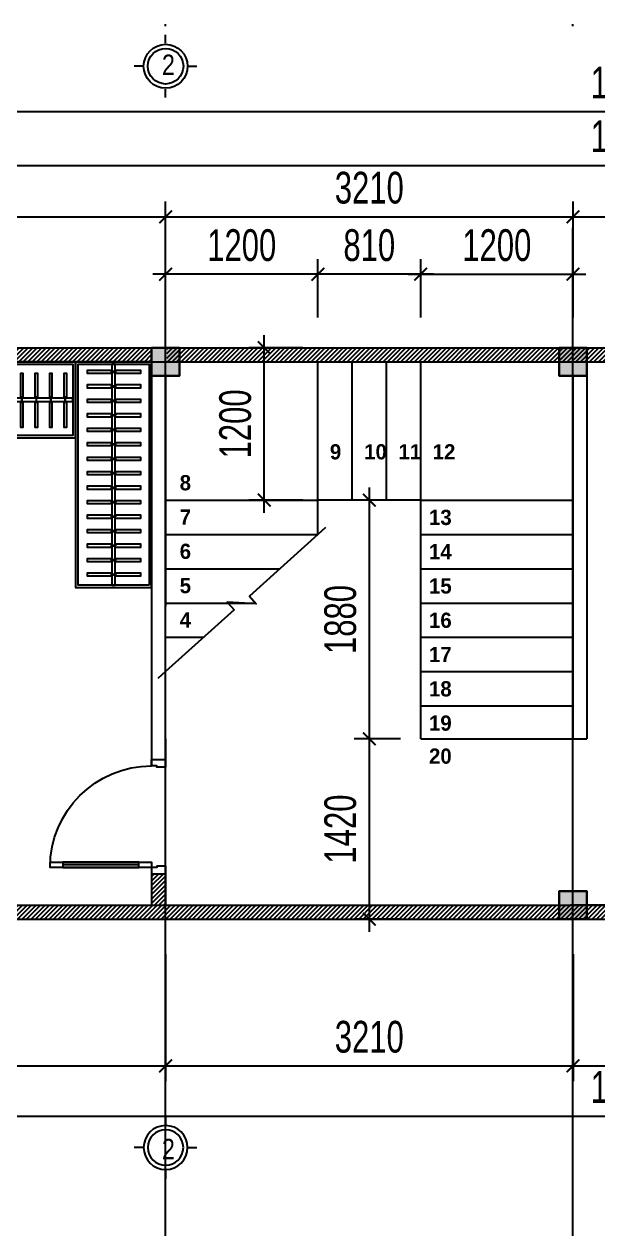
# Model space of a CAD drawing. Header units: inches. Extents: x 442278 to 842836, y -356313 to 59457.
# Drawn here: x 476427 to 480946, y -82738 to -73198 of the extents above; entities that cross this region are included whole.
import ezdxf

# ---------------------------------------------------------------- set-up
doc = ezdxf.new("R2010")
doc.units = ezdxf.units.IN
doc.header["$LTSCALE"] = 250
doc.header["$MEASUREMENT"] = 0
doc.linetypes.add('CENTER', pattern=[50.8, 31.75, -6.35, 6.35, -6.35])
doc.linetypes.add('CONTINOUS', pattern=[0])
for name, color, linetype in [('A-cua', 153, 'Continuous'), ('A-Noithat', 139, 'Continuous'), ('damvua', 7, 'Continuous'), ('DIM', 8, 'Continuous'), ('HACTH250', 250, 'Continuous'), ('LA.DIM', 251, 'Continuous'), ('LA.KHAC', 252, 'Continuous'), ('netcat', 32, 'Continuous'), ('NETMANH', 44, 'Continuous'), ('NTHAY', 8, 'Continuous'), ('TEXT', 7, 'Continuous'), ('TRUC', 251, 'CENTER'), ('XDIT-MANH', 252, 'Continuous')]:
    doc.layers.add(name, color=color, linetype=linetype)
doc.styles.add('AVANTH', font='')
doc.styles.add('KIEU1', font='', dxfattribs={"height": 250})
doc.styles.add('MtXpl__VnAvantH', font='')
doc.styles.add('S.STEXT', font='arial.ttf', dxfattribs={"width": 0.7})
doc.styles.get('AVANTH').set_extended_font_data('.VnAvantH')
doc.styles.get('KIEU1').set_extended_font_data('.VnArial')
doc.styles.get('MtXpl__VnAvantH').set_extended_font_data('.VnAvantH', bold=True)
doc.linetypes.add('TX', pattern='A,676.874288,-193.500228,["tx",AVANTH,S=240.510514,R=359.931402,X=0,Y=-131.162874],-560.72896,746.79278', length=2177.896256)
doc.dimstyles.new('S.DIM100', dxfattribs={"dimtxt": 250, "dimasz": 100, "dimexe": 120, "dimexo": 0, "dimgap": 100, "dimtad": 1, "dimdec": 0, "dimzin": 13, "dimdsep": 46, "dimtxsty": 'S.STEXT', "dimblk": 'ARCHTICK', "dimblk1": 'ARCHTICK', "dimcen": 0, "dimdle": 100, "dimclrd": 251, "dimclre": 251, "dimclrt": 60, "dimadec": 0, "dimazin": 0, "dimtfac": 1, "dimtdec": 0, "dimtix": 1, "dimtmove": 2, "dimatfit": 3, "dimfxl": 1, "dimtolj": 1, "dimtzin": 13, "dimarcsym": 0})

# ---------------------------------------------------------------- blocks, each defined once
blk = doc.blocks.new('_ArchTick')
at = {"color": 0, "linetype": 'ByBlock', "const_width": 0.15}
blk.add_lwpolyline([(-0.5, -0.5), (0.5, 0.5)], dxfattribs=at)
blk = doc.blocks.new('*D173')
at = {"layer": 'DEFPOINTS', "color": 0, "transparency": 16777216}
for p in [(477540.5, -74714.2), (472340.5, -75476.1), (477540.5, -75476.1)]:
    blk.add_point(p, dxfattribs=at)
at = {"layer": 'LA.DIM', "color": 251, "lineweight": -2, "transparency": 16777216}
for p, q in [((472340.5, -75476.1), (472340.5, -74594.2)), ((477540.5, -75476.1), (477540.5, -74594.2)), ((472240.5, -74714.2), (477640.5, -74714.2))]:
    blk.add_line(p, q, dxfattribs=at)
at = {"layer": 'LA.DIM', "color": 251, "lineweight": -2, "transparency": 16777216, "xscale": 100, "yscale": 100, "zscale": 100, "rotation": 180}
blk.add_blockref('_ArchTick', (472340.5, -74714.2), dxfattribs=at)
at = {"layer": 'LA.DIM', "color": 251, "lineweight": -2, "transparency": 16777216, "xscale": 100, "yscale": 100, "zscale": 100}
blk.add_blockref('_ArchTick', (477540.5, -74714.2), dxfattribs=at)
at = {"layer": 'LA.DIM', "color": 60, "transparency": 16777216, "insert": (474940.5, -74486.6), "char_height": 250, "attachment_point": 5, "style": 'S.STEXT'}
blk.add_mtext('\\A1;5200', dxfattribs=at)
blk = doc.blocks.new('*D174')
at = {"layer": 'DEFPOINTS', "color": 0, "transparency": 16777216}
for p in [(480750.5, -74714.2), (477540.5, -75476.1), (480750.5, -75476.1)]:
    blk.add_point(p, dxfattribs=at)
at = {"layer": 'LA.DIM', "color": 251, "lineweight": -2, "transparency": 16777216}
for p, q in [((477540.5, -75476.1), (477540.5, -74594.2)), ((480750.5, -75476.1), (480750.5, -74594.2)), ((477440.5, -74714.2), (480850.5, -74714.2))]:
    blk.add_line(p, q, dxfattribs=at)
at = {"layer": 'LA.DIM', "color": 251, "lineweight": -2, "transparency": 16777216, "xscale": 100, "yscale": 100, "zscale": 100, "rotation": 180}
blk.add_blockref('_ArchTick', (477540.5, -74714.2), dxfattribs=at)
at = {"layer": 'LA.DIM', "color": 251, "lineweight": -2, "transparency": 16777216, "xscale": 100, "yscale": 100, "zscale": 100}
blk.add_blockref('_ArchTick', (480750.5, -74714.2), dxfattribs=at)
at = {"layer": 'LA.DIM', "color": 60, "transparency": 16777216, "insert": (479145.5, -74486.5), "char_height": 250, "attachment_point": 5, "style": 'S.STEXT'}
blk.add_mtext('\\A1;3210', dxfattribs=at)
blk = doc.blocks.new('*D175')
at = {"layer": 'DEFPOINTS', "color": 0, "transparency": 16777216}
for p in [(485910.5, -74714.2), (480750.5, -75476.1), (485910.5, -75476.1)]:
    blk.add_point(p, dxfattribs=at)
at = {"layer": 'LA.DIM', "color": 251, "lineweight": -2, "transparency": 16777216}
for p, q in [((480750.5, -75476.1), (480750.5, -74594.2)), ((485910.5, -75476.1), (485910.5, -74594.2)), ((480650.5, -74714.2), (486010.5, -74714.2))]:
    blk.add_line(p, q, dxfattribs=at)
at = {"layer": 'LA.DIM', "color": 251, "lineweight": -2, "transparency": 16777216, "xscale": 100, "yscale": 100, "zscale": 100, "rotation": 180}
blk.add_blockref('_ArchTick', (480750.5, -74714.2), dxfattribs=at)
at = {"layer": 'LA.DIM', "color": 251, "lineweight": -2, "transparency": 16777216, "xscale": 100, "yscale": 100, "zscale": 100}
blk.add_blockref('_ArchTick', (485910.5, -74714.2), dxfattribs=at)
at = {"layer": 'LA.DIM', "color": 60, "transparency": 16777216, "insert": (483330.5, -74486.6), "char_height": 250, "attachment_point": 5, "style": 'S.STEXT'}
blk.add_mtext('\\A1;5160', dxfattribs=at)
blk = doc.blocks.new('*D180')
at = {"layer": 'DEFPOINTS', "color": 0, "transparency": 16777216}
for p in [(490230.5, -74309.8), (472230.5, -75432.6), (490230.5, -75432.6)]:
    blk.add_point(p, dxfattribs=at)
at = {"layer": 'LA.DIM', "color": 251, "lineweight": -2, "transparency": 16777216}
for p, q in [((472230.5, -75432.6), (472230.5, -74189.8)), ((490230.5, -75432.6), (490230.5, -74189.8)), ((472130.5, -74309.8), (490330.5, -74309.8))]:
    blk.add_line(p, q, dxfattribs=at)
at = {"layer": 'LA.DIM', "color": 251, "lineweight": -2, "transparency": 16777216, "xscale": 100, "yscale": 100, "zscale": 100, "rotation": 180}
blk.add_blockref('_ArchTick', (472230.5, -74309.8), dxfattribs=at)
at = {"layer": 'LA.DIM', "color": 251, "lineweight": -2, "transparency": 16777216, "xscale": 100, "yscale": 100, "zscale": 100}
blk.add_blockref('_ArchTick', (490230.5, -74309.8), dxfattribs=at)
at = {"layer": 'LA.DIM', "color": 60, "transparency": 16777216, "insert": (481230.5, -74082.1), "char_height": 250, "attachment_point": 5, "style": 'S.STEXT'}
blk.add_mtext('\\A1;18000', dxfattribs=at)
blk = doc.blocks.new('*D181')
at = {"layer": 'DEFPOINTS', "color": 0, "transparency": 16777216}
for p in [(490230.5, -73885.6), (472230.5, -75422.6), (490230.5, -75432.6)]:
    blk.add_point(p, dxfattribs=at)
at = {"layer": 'LA.DIM', "color": 251, "lineweight": -2, "transparency": 16777216}
for p, q in [((472230.5, -75422.6), (472230.5, -73765.6)), ((490230.5, -75432.6), (490230.5, -73765.6)), ((472130.5, -73885.6), (490330.5, -73885.6))]:
    blk.add_line(p, q, dxfattribs=at)
at = {"layer": 'LA.DIM', "color": 251, "lineweight": -2, "transparency": 16777216, "xscale": 100, "yscale": 100, "zscale": 100, "rotation": 180}
blk.add_blockref('_ArchTick', (472230.5, -73885.6), dxfattribs=at)
at = {"layer": 'LA.DIM', "color": 251, "lineweight": -2, "transparency": 16777216, "xscale": 100, "yscale": 100, "zscale": 100}
blk.add_blockref('_ArchTick', (490230.5, -73885.6), dxfattribs=at)
at = {"layer": 'LA.DIM', "color": 60, "transparency": 16777216, "insert": (481230.5, -73658), "char_height": 250, "attachment_point": 5, "style": 'S.STEXT'}
blk.add_mtext('\\A1;18000', dxfattribs=at)
blk = doc.blocks.new('*D182')
at = {"layer": 'DEFPOINTS', "color": 0, "transparency": 16777216}
for p in [(472340.5, -80519.7), (477540.5, -80519.7), (477540.5, -81400.1)]:
    blk.add_point(p, dxfattribs=at)
at = {"layer": 'LA.DIM', "color": 251, "lineweight": -2, "transparency": 16777216}
for p, q in [((472340.5, -80519.7), (472340.5, -81520.1)), ((477540.5, -80519.7), (477540.5, -81520.1)), ((472240.5, -81400.1), (477640.5, -81400.1))]:
    blk.add_line(p, q, dxfattribs=at)
at = {"layer": 'LA.DIM', "color": 251, "lineweight": -2, "transparency": 16777216, "xscale": 100, "yscale": 100, "zscale": 100, "rotation": 180}
blk.add_blockref('_ArchTick', (472340.5, -81400.1), dxfattribs=at)
at = {"layer": 'LA.DIM', "color": 251, "lineweight": -2, "transparency": 16777216, "xscale": 100, "yscale": 100, "zscale": 100}
blk.add_blockref('_ArchTick', (477540.5, -81400.1), dxfattribs=at)
at = {"layer": 'LA.DIM', "color": 60, "transparency": 16777216, "insert": (474940.5, -81172.4), "char_height": 250, "attachment_point": 5, "style": 'S.STEXT'}
blk.add_mtext('\\A1;5200', dxfattribs=at)
blk = doc.blocks.new('*D183')
at = {"layer": 'DEFPOINTS', "color": 0, "transparency": 16777216}
for p in [(477540.5, -80519.7), (480750.5, -80519.7), (480750.5, -81400.1)]:
    blk.add_point(p, dxfattribs=at)
at = {"layer": 'LA.DIM', "color": 251, "lineweight": -2, "transparency": 16777216}
for p, q in [((477540.5, -80519.7), (477540.5, -81520.1)), ((480750.5, -80519.7), (480750.5, -81520.1)), ((477440.5, -81400.1), (480850.5, -81400.1))]:
    blk.add_line(p, q, dxfattribs=at)
at = {"layer": 'LA.DIM', "color": 251, "lineweight": -2, "transparency": 16777216, "xscale": 100, "yscale": 100, "zscale": 100, "rotation": 180}
blk.add_blockref('_ArchTick', (477540.5, -81400.1), dxfattribs=at)
at = {"layer": 'LA.DIM', "color": 251, "lineweight": -2, "transparency": 16777216, "xscale": 100, "yscale": 100, "zscale": 100}
blk.add_blockref('_ArchTick', (480750.5, -81400.1), dxfattribs=at)
at = {"layer": 'LA.DIM', "color": 60, "transparency": 16777216, "insert": (479145.5, -81172.3), "char_height": 250, "attachment_point": 5, "style": 'S.STEXT'}
blk.add_mtext('\\A1;3210', dxfattribs=at)
blk = doc.blocks.new('*D184')
at = {"layer": 'DEFPOINTS', "color": 0, "transparency": 16777216}
for p in [(480750.5, -80519.7), (485910.5, -80519.7), (485910.5, -81400.1)]:
    blk.add_point(p, dxfattribs=at)
at = {"layer": 'LA.DIM', "color": 251, "lineweight": -2, "transparency": 16777216}
for p, q in [((480750.5, -80519.7), (480750.5, -81520.1)), ((485910.5, -80519.7), (485910.5, -81520.1)), ((480650.5, -81400.1), (486010.5, -81400.1))]:
    blk.add_line(p, q, dxfattribs=at)
at = {"layer": 'LA.DIM', "color": 251, "lineweight": -2, "transparency": 16777216, "xscale": 100, "yscale": 100, "zscale": 100, "rotation": 180}
blk.add_blockref('_ArchTick', (480750.5, -81400.1), dxfattribs=at)
at = {"layer": 'LA.DIM', "color": 251, "lineweight": -2, "transparency": 16777216, "xscale": 100, "yscale": 100, "zscale": 100}
blk.add_blockref('_ArchTick', (485910.5, -81400.1), dxfattribs=at)
at = {"layer": 'LA.DIM', "color": 60, "transparency": 16777216, "insert": (483330.5, -81172.4), "char_height": 250, "attachment_point": 5, "style": 'S.STEXT'}
blk.add_mtext('\\A1;5160', dxfattribs=at)
blk = doc.blocks.new('*D187')
at = {"layer": 'DEFPOINTS', "color": 0, "transparency": 16777216}
for p in [(472230.5, -80519.7), (490230.5, -80519.7), (490230.5, -81795.7)]:
    blk.add_point(p, dxfattribs=at)
at = {"layer": 'LA.DIM', "color": 251, "lineweight": -2, "transparency": 16777216}
for p, q in [((472230.5, -80519.7), (472230.5, -81915.7)), ((490230.5, -80519.7), (490230.5, -81915.7)), ((472130.5, -81795.7), (490330.5, -81795.7))]:
    blk.add_line(p, q, dxfattribs=at)
at = {"layer": 'LA.DIM', "color": 251, "lineweight": -2, "transparency": 16777216, "xscale": 100, "yscale": 100, "zscale": 100, "rotation": 180}
blk.add_blockref('_ArchTick', (472230.5, -81795.7), dxfattribs=at)
at = {"layer": 'LA.DIM', "color": 251, "lineweight": -2, "transparency": 16777216, "xscale": 100, "yscale": 100, "zscale": 100}
blk.add_blockref('_ArchTick', (490230.5, -81795.7), dxfattribs=at)
at = {"layer": 'LA.DIM', "color": 60, "transparency": 16777216, "insert": (481230.5, -81568.1), "char_height": 250, "attachment_point": 5, "style": 'S.STEXT'}
blk.add_mtext('\\A1;18000', dxfattribs=at)
blk = doc.blocks.new('*U116')
at = {"transparency": 33554687}
for points in [[(0, 600), (0, 0), (1778.8, 0), (1778.8, 600)], [(1758.8, 580), (1758.8, 20), (20, 20), (20, 580)]]:
    blk.add_lwpolyline(points, close=True, dxfattribs=at)
at = {"ltscale": 6, "transparency": 33554687}
for points in [[(91.1, 313.1), (91.1, 515.2), (69.1, 515.2), (69.1, 313.1)], [(205.1, 313.1), (205.1, 515.2), (183.1, 515.2), (183.1, 313.1)], [(319.1, 313.1), (319.1, 515.2), (297.1, 515.2), (297.1, 313.1)], [(433.1, 313.1), (433.1, 515.2), (411.1, 515.2), (411.1, 313.1)], [(547.1, 313.1), (547.1, 515.2), (525.1, 515.2), (525.1, 313.1)], [(661.1, 313.1), (661.1, 515.2), (639.1, 515.2), (639.1, 313.1)], [(775.1, 313.1), (775.1, 515.2), (753.1, 515.2), (753.1, 313.1)], [(889.1, 313.1), (889.1, 515.2), (867.1, 515.2), (867.1, 313.1)], [(1003.1, 313.1), (1003.1, 515.2), (981.1, 515.2), (981.1, 313.1)], [(1117.1, 313.1), (1117.1, 515.2), (1095.1, 515.2), (1095.1, 313.1)], [(1231.1, 313.1), (1231.1, 515.2), (1209.1, 515.2), (1209.1, 313.1)], [(1345.1, 313.1), (1345.1, 515.2), (1323.1, 515.2), (1323.1, 313.1)], [(1459.1, 313.1), (1459.1, 515.2), (1437.1, 515.2), (1437.1, 313.1)], [(1573.1, 313.1), (1573.1, 515.2), (1551.1, 515.2), (1551.1, 313.1)], [(1687.1, 313.1), (1687.1, 515.2), (1665.1, 515.2), (1665.1, 313.1)], [(69.1, 286.7), (69.1, 92.1), (91.1, 92.1), (91.1, 286.7)], [(183.1, 286.7), (183.1, 92.1), (205.1, 92.1), (205.1, 286.7)], [(297.1, 286.7), (297.1, 92.1), (319.1, 92.1), (319.1, 286.7)], [(411.1, 286.7), (411.1, 92.1), (433.1, 92.1), (433.1, 286.7)], [(525.1, 286.7), (525.1, 92.1), (547.1, 92.1), (547.1, 286.7)], [(639.1, 286.7), (639.1, 92.1), (661.1, 92.1), (661.1, 286.7)], [(753.1, 286.7), (753.1, 92.1), (775.1, 92.1), (775.1, 286.7)], [(867.1, 286.7), (867.1, 92.1), (889.1, 92.1), (889.1, 286.7)], [(981.1, 286.7), (981.1, 92.1), (1003.1, 92.1), (1003.1, 286.7)], [(1095.1, 286.7), (1095.1, 92.1), (1117.1, 92.1), (1117.1, 286.7)], [(1209.1, 286.7), (1209.1, 92.1), (1231.1, 92.1), (1231.1, 286.7)], [(1323.1, 286.7), (1323.1, 92.1), (1345.1, 92.1), (1345.1, 286.7)], [(1437.1, 286.7), (1437.1, 92.1), (1459.1, 92.1), (1459.1, 286.7)], [(1551.1, 286.7), (1551.1, 92.1), (1573.1, 92.1), (1573.1, 286.7)], [(1665.1, 286.7), (1665.1, 92.1), (1687.1, 92.1), (1687.1, 286.7)]]:
    blk.add_lwpolyline(points, dxfattribs=at)
for points in [[(1758.8, 286.7), (1758.8, 313.1), (20, 313.1), (20, 286.7)], [(82.7, 319.2), (78.3, 319.2), (78.3, 280.4), (82.7, 280.4)], [(196.7, 319.2), (192.3, 319.2), (192.3, 280.4), (196.7, 280.4)], [(310.7, 319.2), (306.3, 319.2), (306.3, 280.4), (310.7, 280.4)], [(424.7, 319.2), (420.3, 319.2), (420.3, 280.4), (424.7, 280.4)], [(538.7, 319.2), (534.3, 319.2), (534.3, 280.4), (538.7, 280.4)], [(652.7, 319.2), (648.3, 319.2), (648.3, 280.4), (652.7, 280.4)], [(766.7, 319.2), (762.3, 319.2), (762.3, 280.4), (766.7, 280.4)], [(880.7, 319.2), (876.3, 319.2), (876.3, 280.4), (880.7, 280.4)], [(994.7, 319.2), (990.3, 319.2), (990.3, 280.4), (994.7, 280.4)], [(1108.7, 319.2), (1104.3, 319.2), (1104.3, 280.4), (1108.7, 280.4)], [(1222.7, 319.2), (1218.3, 319.2), (1218.3, 280.4), (1222.7, 280.4)], [(1336.7, 319.2), (1332.3, 319.2), (1332.3, 280.4), (1336.7, 280.4)], [(1450.7, 319.2), (1446.3, 319.2), (1446.3, 280.4), (1450.7, 280.4)], [(1564.7, 319.2), (1560.3, 319.2), (1560.3, 280.4), (1564.7, 280.4)], [(1678.7, 319.2), (1674.3, 319.2), (1674.3, 280.4), (1678.7, 280.4)]]:
    blk.add_lwpolyline(points, close=True, dxfattribs=at)
blk = doc.blocks.new('*U117')
at = {"transparency": 33554687}
for points in [[(0, 600), (0, 0), (1370.9, 0), (1370.9, 600)], [(1350.9, 580), (1350.9, 20), (20, 20), (20, 580)]]:
    blk.add_lwpolyline(points, close=True, dxfattribs=at)
at = {"ltscale": 6, "transparency": 33554687}
for points in [[(91.1, 313.1), (91.1, 515.2), (69.1, 515.2), (69.1, 313.1)], [(205.1, 313.1), (205.1, 515.2), (183.1, 515.2), (183.1, 313.1)], [(319.1, 313.1), (319.1, 515.2), (297.1, 515.2), (297.1, 313.1)], [(433.1, 313.1), (433.1, 515.2), (411.1, 515.2), (411.1, 313.1)], [(547.1, 313.1), (547.1, 515.2), (525.1, 515.2), (525.1, 313.1)], [(661.1, 313.1), (661.1, 515.2), (639.1, 515.2), (639.1, 313.1)], [(775.1, 313.1), (775.1, 515.2), (753.1, 515.2), (753.1, 313.1)], [(889.1, 313.1), (889.1, 515.2), (867.1, 515.2), (867.1, 313.1)], [(1003.1, 313.1), (1003.1, 515.2), (981.1, 515.2), (981.1, 313.1)], [(1117.1, 313.1), (1117.1, 515.2), (1095.1, 515.2), (1095.1, 313.1)], [(1231.1, 313.1), (1231.1, 515.2), (1209.1, 515.2), (1209.1, 313.1)], [(1345.1, 313.1), (1345.1, 515.2), (1323.1, 515.2), (1323.1, 313.1)], [(69.1, 286.7), (69.1, 92.1), (91.1, 92.1), (91.1, 286.7)], [(183.1, 286.7), (183.1, 92.1), (205.1, 92.1), (205.1, 286.7)], [(297.1, 286.7), (297.1, 92.1), (319.1, 92.1), (319.1, 286.7)], [(411.1, 286.7), (411.1, 92.1), (433.1, 92.1), (433.1, 286.7)], [(525.1, 286.7), (525.1, 92.1), (547.1, 92.1), (547.1, 286.7)], [(639.1, 286.7), (639.1, 92.1), (661.1, 92.1), (661.1, 286.7)], [(753.1, 286.7), (753.1, 92.1), (775.1, 92.1), (775.1, 286.7)], [(867.1, 286.7), (867.1, 92.1), (889.1, 92.1), (889.1, 286.7)], [(981.1, 286.7), (981.1, 92.1), (1003.1, 92.1), (1003.1, 286.7)], [(1095.1, 286.7), (1095.1, 92.1), (1117.1, 92.1), (1117.1, 286.7)], [(1209.1, 286.7), (1209.1, 92.1), (1231.1, 92.1), (1231.1, 286.7)], [(1323.1, 286.7), (1323.1, 92.1), (1345.1, 92.1), (1345.1, 286.7)]]:
    blk.add_lwpolyline(points, dxfattribs=at)
for points in [[(1350.9, 286.7), (1350.9, 313.1), (20, 313.1), (20, 286.7)], [(82.7, 319.2), (78.3, 319.2), (78.3, 280.4), (82.7, 280.4)], [(196.7, 319.2), (192.3, 319.2), (192.3, 280.4), (196.7, 280.4)], [(310.7, 319.2), (306.3, 319.2), (306.3, 280.4), (310.7, 280.4)], [(424.7, 319.2), (420.3, 319.2), (420.3, 280.4), (424.7, 280.4)], [(538.7, 319.2), (534.3, 319.2), (534.3, 280.4), (538.7, 280.4)], [(652.7, 319.2), (648.3, 319.2), (648.3, 280.4), (652.7, 280.4)], [(766.7, 319.2), (762.3, 319.2), (762.3, 280.4), (766.7, 280.4)], [(880.7, 319.2), (876.3, 319.2), (876.3, 280.4), (880.7, 280.4)], [(994.7, 319.2), (990.3, 319.2), (990.3, 280.4), (994.7, 280.4)], [(1108.7, 319.2), (1104.3, 319.2), (1104.3, 280.4), (1108.7, 280.4)], [(1222.7, 319.2), (1218.3, 319.2), (1218.3, 280.4), (1222.7, 280.4)], [(1336.7, 319.2), (1332.3, 319.2), (1332.3, 280.4), (1336.7, 280.4)]]:
    blk.add_lwpolyline(points, close=True, dxfattribs=at)
blk = doc.blocks.new('vongtrondim')
at = {"layer": 'damvua'}
blk.add_circle((0, 0), 175, dxfattribs=at)
at = {"layer": 'NTHAY'}
for p, q in [((0, 226), (0, 309)), ((-226, 0), (-309, 0)), ((226, 0), (309, 0)), ((0, -309), (0, -226))]:
    blk.add_line(p, q, dxfattribs=at)
blk.add_circle((0, 0), 216, dxfattribs=at)
blk = doc.blocks.new('*U112')
blk.add_line((-70, 100), (-70, 700))
for points in [[(-50, 0), (-50, 800), (-90, 800), (-90, 0)], [(-50, 100), (-90, 100), (-90, 700), (-50, 700)], [(0, -110), (-60, -110), (-60, -40), (-50, -40), (-50, 0), (0, 0)], [(-900, -110), (-840, -110), (-840, -40), (-850, -40), (-850, 0), (-900, 0)]]:
    blk.add_lwpolyline(points, close=True)
blk.add_arc((-50, 0), 800, 90, 180)
blk = doc.blocks.new('*D223')
at = {"layer": 'DEFPOINTS', "color": 0, "transparency": 16777216}
for p in [(479392, -76945.2), (479145.5, -78825.2), (479392, -78825.2)]:
    blk.add_point(p, dxfattribs=at)
at = {"layer": 'LA.DIM', "color": 251, "lineweight": -2, "transparency": 16777216}
for p, q in [((479145.5, -76845.2), (479145.5, -78925.2)), ((479392, -76945.2), (479025.5, -76945.2)), ((479392, -78825.2), (479025.5, -78825.2))]:
    blk.add_line(p, q, dxfattribs=at)
at = {"layer": 'LA.DIM', "color": 251, "lineweight": -2, "transparency": 16777216, "xscale": 100, "yscale": 100, "zscale": 100}
for p, rotation in [((479145.5, -76945.2), 90), ((479145.5, -78825.2), 270)]:
    blk.add_blockref('_ArchTick', p, dxfattribs=dict(at, rotation=rotation))
at = {"layer": 'LA.DIM', "color": 60, "transparency": 16777216, "insert": (478917.8, -77885.2), "char_height": 250, "attachment_point": 5, "rotation": 90, "style": 'S.STEXT'}
blk.add_mtext('\\A1;1880', dxfattribs=at)
blk = doc.blocks.new('*D224')
at = {"layer": 'DEFPOINTS', "color": 0, "transparency": 16777216}
for p in [(480750.5, -75166.7), (479550.5, -75506), (480750.5, -75506)]:
    blk.add_point(p, dxfattribs=at)
at = {"layer": 'LA.DIM', "color": 251, "lineweight": -2, "transparency": 16777216}
for p, q in [((479550.5, -75506), (479550.5, -75046.7)), ((480750.5, -75506), (480750.5, -75046.7)), ((479450.5, -75166.7), (480850.5, -75166.7))]:
    blk.add_line(p, q, dxfattribs=at)
at = {"layer": 'LA.DIM', "color": 251, "lineweight": -2, "transparency": 16777216, "xscale": 100, "yscale": 100, "zscale": 100, "rotation": 180}
blk.add_blockref('_ArchTick', (479550.5, -75166.7), dxfattribs=at)
at = {"layer": 'LA.DIM', "color": 251, "lineweight": -2, "transparency": 16777216, "xscale": 100, "yscale": 100, "zscale": 100}
blk.add_blockref('_ArchTick', (480750.5, -75166.7), dxfattribs=at)
at = {"layer": 'LA.DIM', "color": 60, "transparency": 16777216, "insert": (480150.5, -74939), "char_height": 250, "attachment_point": 5, "style": 'S.STEXT'}
blk.add_mtext('\\A1;1200', dxfattribs=at)
blk = doc.blocks.new('*D225')
at = {"layer": 'DEFPOINTS', "color": 0, "transparency": 16777216}
for p in [(478740.5, -75166.7), (478740.5, -75506), (479550.5, -75506)]:
    blk.add_point(p, dxfattribs=at)
at = {"layer": 'LA.DIM', "color": 251, "lineweight": -2, "transparency": 16777216}
for p, q in [((478740.5, -75506), (478740.5, -75046.7)), ((479550.5, -75506), (479550.5, -75046.7)), ((479650.5, -75166.7), (478640.5, -75166.7))]:
    blk.add_line(p, q, dxfattribs=at)
at = {"layer": 'LA.DIM', "color": 251, "lineweight": -2, "transparency": 16777216, "xscale": 100, "yscale": 100, "zscale": 100, "rotation": 180}
blk.add_blockref('_ArchTick', (478740.5, -75166.7), dxfattribs=at)
at = {"layer": 'LA.DIM', "color": 251, "lineweight": -2, "transparency": 16777216, "xscale": 100, "yscale": 100, "zscale": 100}
blk.add_blockref('_ArchTick', (479550.5, -75166.7), dxfattribs=at)
at = {"layer": 'LA.DIM', "color": 60, "transparency": 16777216, "insert": (479145.5, -74939), "char_height": 250, "attachment_point": 5, "style": 'S.STEXT'}
blk.add_mtext('\\A1;810', dxfattribs=at)
blk = doc.blocks.new('*D226')
at = {"layer": 'DEFPOINTS', "color": 0, "transparency": 16777216}
for p in [(477540.5, -75166.7), (477540.5, -75506), (478740.5, -75506)]:
    blk.add_point(p, dxfattribs=at)
at = {"layer": 'LA.DIM', "color": 251, "lineweight": -2, "transparency": 16777216}
for p, q in [((477540.5, -75506), (477540.5, -75046.7)), ((478740.5, -75506), (478740.5, -75046.7)), ((478840.5, -75166.7), (477440.5, -75166.7))]:
    blk.add_line(p, q, dxfattribs=at)
at = {"layer": 'LA.DIM', "color": 251, "lineweight": -2, "transparency": 16777216, "xscale": 100, "yscale": 100, "zscale": 100, "rotation": 180}
blk.add_blockref('_ArchTick', (477540.5, -75166.7), dxfattribs=at)
at = {"layer": 'LA.DIM', "color": 251, "lineweight": -2, "transparency": 16777216, "xscale": 100, "yscale": 100, "zscale": 100}
blk.add_blockref('_ArchTick', (478740.5, -75166.7), dxfattribs=at)
at = {"layer": 'LA.DIM', "color": 60, "transparency": 16777216, "insert": (478140.5, -74939), "char_height": 250, "attachment_point": 5, "style": 'S.STEXT'}
blk.add_mtext('\\A1;1200', dxfattribs=at)
blk = doc.blocks.new('*D227')
at = {"layer": 'DEFPOINTS', "color": 0, "transparency": 16777216}
for p in [(479392, -78825.2), (479145.5, -80245.2), (479392, -80245.2)]:
    blk.add_point(p, dxfattribs=at)
at = {"layer": 'LA.DIM', "color": 251, "lineweight": -2, "transparency": 16777216}
for p, q in [((479145.5, -78725.2), (479145.5, -80345.2)), ((479392, -78825.2), (479025.5, -78825.2)), ((479392, -80245.2), (479025.5, -80245.2))]:
    blk.add_line(p, q, dxfattribs=at)
at = {"layer": 'LA.DIM', "color": 251, "lineweight": -2, "transparency": 16777216, "xscale": 100, "yscale": 100, "zscale": 100}
for p, rotation in [((479145.5, -78825.2), 90), ((479145.5, -80245.2), 270)]:
    blk.add_blockref('_ArchTick', p, dxfattribs=dict(at, rotation=rotation))
at = {"layer": 'LA.DIM', "color": 60, "transparency": 16777216, "insert": (478917.8, -79535.2), "char_height": 250, "attachment_point": 5, "rotation": 90, "style": 'S.STEXT'}
blk.add_mtext('\\A1;1420', dxfattribs=at)
blk = doc.blocks.new('*D228')
at = {"layer": 'DEFPOINTS', "color": 0, "transparency": 16777216}
for p in [(478317.6, -75745.2), (478622.3, -75745.2), (478622.3, -76945.2)]:
    blk.add_point(p, dxfattribs=at)
at = {"layer": 'LA.DIM', "color": 251, "lineweight": -2, "transparency": 16777216}
for p, q in [((478317.6, -77045.2), (478317.6, -75645.2)), ((478622.3, -75745.2), (478197.6, -75745.2)), ((478622.3, -76945.2), (478197.6, -76945.2))]:
    blk.add_line(p, q, dxfattribs=at)
at = {"layer": 'LA.DIM', "color": 251, "lineweight": -2, "transparency": 16777216, "xscale": 100, "yscale": 100, "zscale": 100}
for p, rotation in [((478317.6, -75745.2), 90), ((478317.6, -76945.2), 270)]:
    blk.add_blockref('_ArchTick', p, dxfattribs=dict(at, rotation=rotation))
at = {"layer": 'LA.DIM', "color": 60, "transparency": 16777216, "insert": (478089.9, -76345.2), "char_height": 250, "attachment_point": 5, "rotation": 90, "style": 'S.STEXT'}
blk.add_mtext('\\A1;1200', dxfattribs=at)

msp = doc.modelspace()

# ---------------------------------------------------------------- hatches: boundary and pattern name
at = {"layer": 'HACTH250', "linetype": 'TX'}
h = msp.add_hatch(dxfattribs=at)
h.set_pattern_fill('ANSI31', color=256, scale=200, style=0)
h.set_pattern_definition([(45, (152586.4, -391556.477), (-17.6776695, 17.6776695), [])])
h.paths.add_polyline_path([(472450.46, -75745.25), (477430.46, -75745.25), (477430.46, -75855.25), (472450.46, -75855.25)])
h = msp.add_hatch(dxfattribs=at)
h.set_pattern_fill('ANSI31', color=256, scale=200, style=0)
h.set_pattern_definition([(45, (152486.4, -391556.477), (-17.6776695, 17.6776695), [])])
h.paths.add_polyline_path([(477550.46, -75745.25), (482600.46, -75745.25), (482600.46, -75855.25), (477550.46, -75855.25)])
h = msp.add_hatch(dxfattribs=at)
h.set_pattern_fill('ANSI31', color=256, scale=200, style=0)
h.set_pattern_definition([(45, (477430.456, -80156.957), (-17.6777, 17.6777), [])])
h.paths.add_polyline_path([(477430.46, -80135.25), (477540.46, -80135.25), (477540.46, -79887.23), (477430.46, -79887.23)])
h = msp.add_hatch(dxfattribs=at)
h.set_pattern_fill('ANSI31', color=256, scale=200, style=0)
h.set_pattern_definition([(45, (472450.456, -80245.25), (-17.67767, 17.67767), [])])
h.paths.add_polyline_path([(490230.46, -80245.25), (490230.46, -80135.25), (472450.46, -80135.25), (472450.46, -80245.25)])
at = {"layer": 'NETMANH'}
for points in [[(477430.46, -75965.25), (477650.46, -75965.25), (477650.46, -75745.25), (477430.46, -75745.25)], [(477430.46, -75965.25), (477650.46, -75965.25), (477650.46, -75745.25), (477430.46, -75745.25)], [(480640.46, -75965.25), (480860.46, -75965.25), (480860.46, -75745.25), (480640.46, -75745.25)], [(480640.46, -75965.25), (480860.46, -75965.25), (480860.46, -75745.25), (480640.46, -75745.25)], [(480860.46, -80245.25), (480640.46, -80245.25), (480640.46, -80025.25), (480860.46, -80025.25)], [(480860.46, -80245.25), (480640.46, -80245.25), (480640.46, -80025.25), (480860.46, -80025.25)]]:
    msp.add_hatch(color=0, dxfattribs=at).paths.add_polyline_path(points)

# ---------------------------------------------------------------- linework, layer by layer
at = {"linetype": 'TX'}
msp.add_line((477540.46, -78909.55), (477540.46, -78916.96), dxfattribs=at)
at = {"layer": 'LA.KHAC'}
for p, q in [((478740.46, -76945.25), (478740.46, -75855.25)), ((479010.46, -76945.25), (479010.46, -75855.25)), ((479280.46, -76945.25), (479280.46, -75855.25)), ((479550.46, -76945.25), (479550.46, -75855.25)), ((477540.46, -76945.25), (478740.46, -76945.25)), ((479550.46, -76945.25), (478740.46, -76945.25)), ((478740.46, -77215.25), (478740.46, -76945.25)), ((479550.46, -76945.25), (480750.46, -76945.25)), ((479550.46, -78825.25), (479550.46, -76945.25)), ((477540.46, -77215.25), (478740.46, -77215.25)), ((479550.46, -77215.25), (480750.46, -77215.25)), ((477540.46, -77485.25), (478440.46, -77485.25)), ((479550.46, -77485.25), (480750.46, -77485.25)), ((477540.46, -77755.25), (478249.06, -77755.25)), ((479550.46, -77755.25), (480750.46, -77755.25)), ((477540.46, -78025.25), (477840.46, -78025.25)), ((479550.46, -78025.25), (480750.46, -78025.25)), ((479550.46, -78295.25), (480750.46, -78295.25)), ((479550.46, -78565.25), (480750.46, -78565.25)), ((479550.46, -78825.25), (480860.46, -78825.25))]:
    msp.add_line(p, q, dxfattribs=at)
at = {"layer": 'netcat', "linetype": 'CONTINOUS'}
for p, q in [((472230.46, -75745.25), (490010.46, -75745.25)), ((477430.46, -75855.25), (472450.46, -75855.25)), ((477647.84, -75855.25), (482499.21, -75855.25)), ((477430.46, -75965.25), (477430.46, -78825.25)), ((477540.46, -75965.25), (477540.46, -77780.25)), ((477540.46, -78825.25), (477540.46, -75965.25)), ((480750.46, -75965.25), (480750.46, -78825.25)), ((480860.46, -75965.25), (480860.46, -78825.25)), ((477430.46, -78825.25), (477430.46, -79037.23)), ((477540.46, -78825.25), (477540.46, -79047.23)), ((477430.46, -79797.23), (477430.46, -80135.25)), ((477540.46, -79827.23), (477540.46, -80135.25)), ((472450.46, -80135.25), (482500.46, -80135.25)), ((486020.46, -80135.25), (480730.46, -80135.25)), ((471030.46, -80245.25), (490010.46, -80245.25))]:
    msp.add_line(p, q, dxfattribs=at)
for points in [[(477430.46, -75745.25), (477650.46, -75745.25), (477650.46, -75965.25), (477430.46, -75965.25)], [(477430.46, -75965.25), (477650.46, -75965.25), (477650.46, -75745.25), (477430.46, -75745.25)], [(480640.46, -75745.25), (480860.46, -75745.25), (480860.46, -75965.25), (480640.46, -75965.25)], [(480640.46, -75965.25), (480860.46, -75965.25), (480860.46, -75745.25), (480640.46, -75745.25)], [(480860.46, -80025.25), (480640.46, -80025.25), (480640.46, -80245.25), (480860.46, -80245.25)], [(480860.46, -80245.25), (480640.46, -80245.25), (480640.46, -80025.25), (480860.46, -80025.25)]]:
    msp.add_lwpolyline(points, close=True, dxfattribs=at)
at = {"layer": 'NETMANH', "color": 0}
for points in [[(477430.46, -75965.25), (477650.46, -75965.25), (477650.46, -75745.25), (477430.46, -75745.25)], [(477430.46, -75965.25), (477650.46, -75965.25), (477650.46, -75745.25), (477430.46, -75745.25)], [(480640.46, -75965.25), (480860.46, -75965.25), (480860.46, -75745.25), (480640.46, -75745.25)], [(480640.46, -75965.25), (480860.46, -75965.25), (480860.46, -75745.25), (480640.46, -75745.25)], [(480860.46, -80245.25), (480640.46, -80245.25), (480640.46, -80025.25), (480860.46, -80025.25)], [(480860.46, -80245.25), (480640.46, -80245.25), (480640.46, -80025.25), (480860.46, -80025.25)]]:
    msp.add_lwpolyline(points, close=True, dxfattribs=at)
at = {"layer": 'TRUC'}
for p, q in [((477540.46, -82737.67), (477540.46, -73198.02)), ((480750.46, -82737.67), (480750.46, -73198.02)), ((470091.67, -75855.25), (493486.83, -75855.25)), ((468349.43, -80135.25), (491687.36, -80135.25))]:
    msp.add_line(p, q, dxfattribs=at)
at = {"layer": 'XDIT-MANH'}
msp.add_lwpolyline([(478800.46, -77161.25), (478740.46, -77215.25), (478200.46, -77701.25), (478254.46, -77761.25), (478026.46, -77749.25), (478080.46, -77809.25), (477540.46, -78295.25), (477480.46, -78349.25)], dxfattribs=at)

# ---------------------------------------------------------------- block references
at = {"layer": 'A-cua', "xscale": -1, "rotation": 90}
msp.add_blockref('*U112', (477430.46, -79887.23), dxfattribs=at)
at = {"layer": 'A-Noithat', "transparency": 33554687}
for name, rotation in [('*U117', 180), ('*U116', 270)]:
    msp.add_blockref(name, (476830.46, -75855.25), dxfattribs=dict(at, rotation=rotation))
at = {"layer": 'DIM', "xscale": 0.800000011920929, "yscale": 0.8000000007450581, "zscale": 0.8}
msp.add_blockref('vongtrondim', (477540.46, -73528.68), dxfattribs=at)
at = {"layer": 'DIM', "xscale": -0.800000011920929, "yscale": 0.8000000007450581, "zscale": 0.8, "rotation": 180}
msp.add_blockref('vongtrondim', (477540.46, -82042.7), dxfattribs=at)

# ---------------------------------------------------------------- texts
at = {"layer": 'TEXT', "style": 'MtXpl__VnAvantH'}
for s, p in [('9', (478835.23, -76624.75)), ('10', (479105.23, -76624.75)), ('11', (479375.23, -76624.75)), ('12', (479645.23, -76624.75)), ('8', (477651.77, -76868.19)), ('7', (477651.77, -77138.19)), ('13', (479616.15, -77140.96)), ('6', (477651.77, -77408.19)), ('14', (479616.15, -77410.96)), ('5', (477651.77, -77678.19)), ('15', (479616.15, -77680.96)), ('4', (477651.77, -77948.19)), ('16', (479616.15, -77950.96)), ('17', (479616.15, -78220.96)), ('18', (479616.15, -78490.96)), ('19', (479616.15, -78760.96)), ('20', (479616.15, -79020.96))]:
    msp.add_text(s, height=120, rotation=360, dxfattribs=at).set_placement(p)
at = {"layer": 'TEXT', "char_height": 160, "width": 573.6, "style": 'KIEU1'}
for insert, attachment_point in [((477511.89, -73436.85), 1), ((477511.89, -82134.53), 7)]:
    msp.add_mtext('{\\f.VnArial NarrowH|b0|i0|c0|p34;2}', dxfattribs=dict(at, insert=insert, attachment_point=attachment_point))

# ---------------------------------------------------------------- dimensions: what is measured, and where the dimension line sits
at = {"layer": 'LA.DIM'}
for base, p1, p2, picture, middle in [((490230.46, -73885.6), (472230.46, -75422.63), (490230.46, -75432.63), '*D181', (481230.46, -73657.95)), ((490230.46, -74309.77), (472230.46, -75432.63), (490230.46, -75432.63), '*D180', (481230.46, -74082.13)), ((477540.46, -74714.2), (472340.46, -75476.12), (477540.46, -75476.12), '*D173', (474940.46, -74486.56)), ((480750.46, -74714.2), (477540.46, -75476.12), (480750.46, -75476.12), '*D174', (479145.46, -74486.47)), ((485910.46, -74714.2), (480750.46, -75476.12), (485910.46, -75476.12), '*D175', (483330.46, -74486.56)), ((490230.46, -81795.73), (472230.46, -80519.66), (490230.46, -80519.66), '*D187', (481230.46, -81568.09)), ((477540.46, -81400.07), (472340.46, -80519.66), (477540.46, -80519.66), '*D182', (474940.46, -81172.42)), ((480750.46, -81400.07), (477540.46, -80519.66), (480750.46, -80519.66), '*D183', (479145.46, -81172.34)), ((485910.46, -81400.07), (480750.46, -80519.66), (485910.46, -80519.66), '*D184', (483330.46, -81172.42))]:
    dim = msp.add_linear_dim(base=base, p1=p1, p2=p2, dimstyle='S.DIM100', dxfattribs=at)
    dim.commit()
    dim.dimension.update_dxf_attribs({"geometry": picture, "text_midpoint": middle})
for p1, p2, distance, picture, middle in [((478740.46, -75505.96), (477540.46, -75505.96), -339.29, '*D226', (478140.46, -74939.03)), ((479550.46, -75505.96), (478740.46, -75505.96), -339.29, '*D225', (479145.46, -74939.03)), ((479550.46, -75505.96), (480750.46, -75505.96), 339.29, '*D224', (480150.46, -74939.03)), ((478622.35, -76945.25), (478622.35, -75745.25), 304.78, '*D228', (478089.92, -76345.25)), ((479392.02, -76945.25), (479392.02, -78825.25), -246.57, '*D223', (478917.81, -77885.25)), ((479392.02, -78825.25), (479392.02, -80245.25), -246.57, '*D227', (478917.81, -79535.25))]:
    dim = msp.add_aligned_dim(p1=p1, p2=p2, distance=distance, dimstyle='S.DIM100', dxfattribs=at)
    dim.commit()
    dim.dimension.update_dxf_attribs({"geometry": picture, "text_midpoint": middle})

doc.saveas('drawing.dxf')
